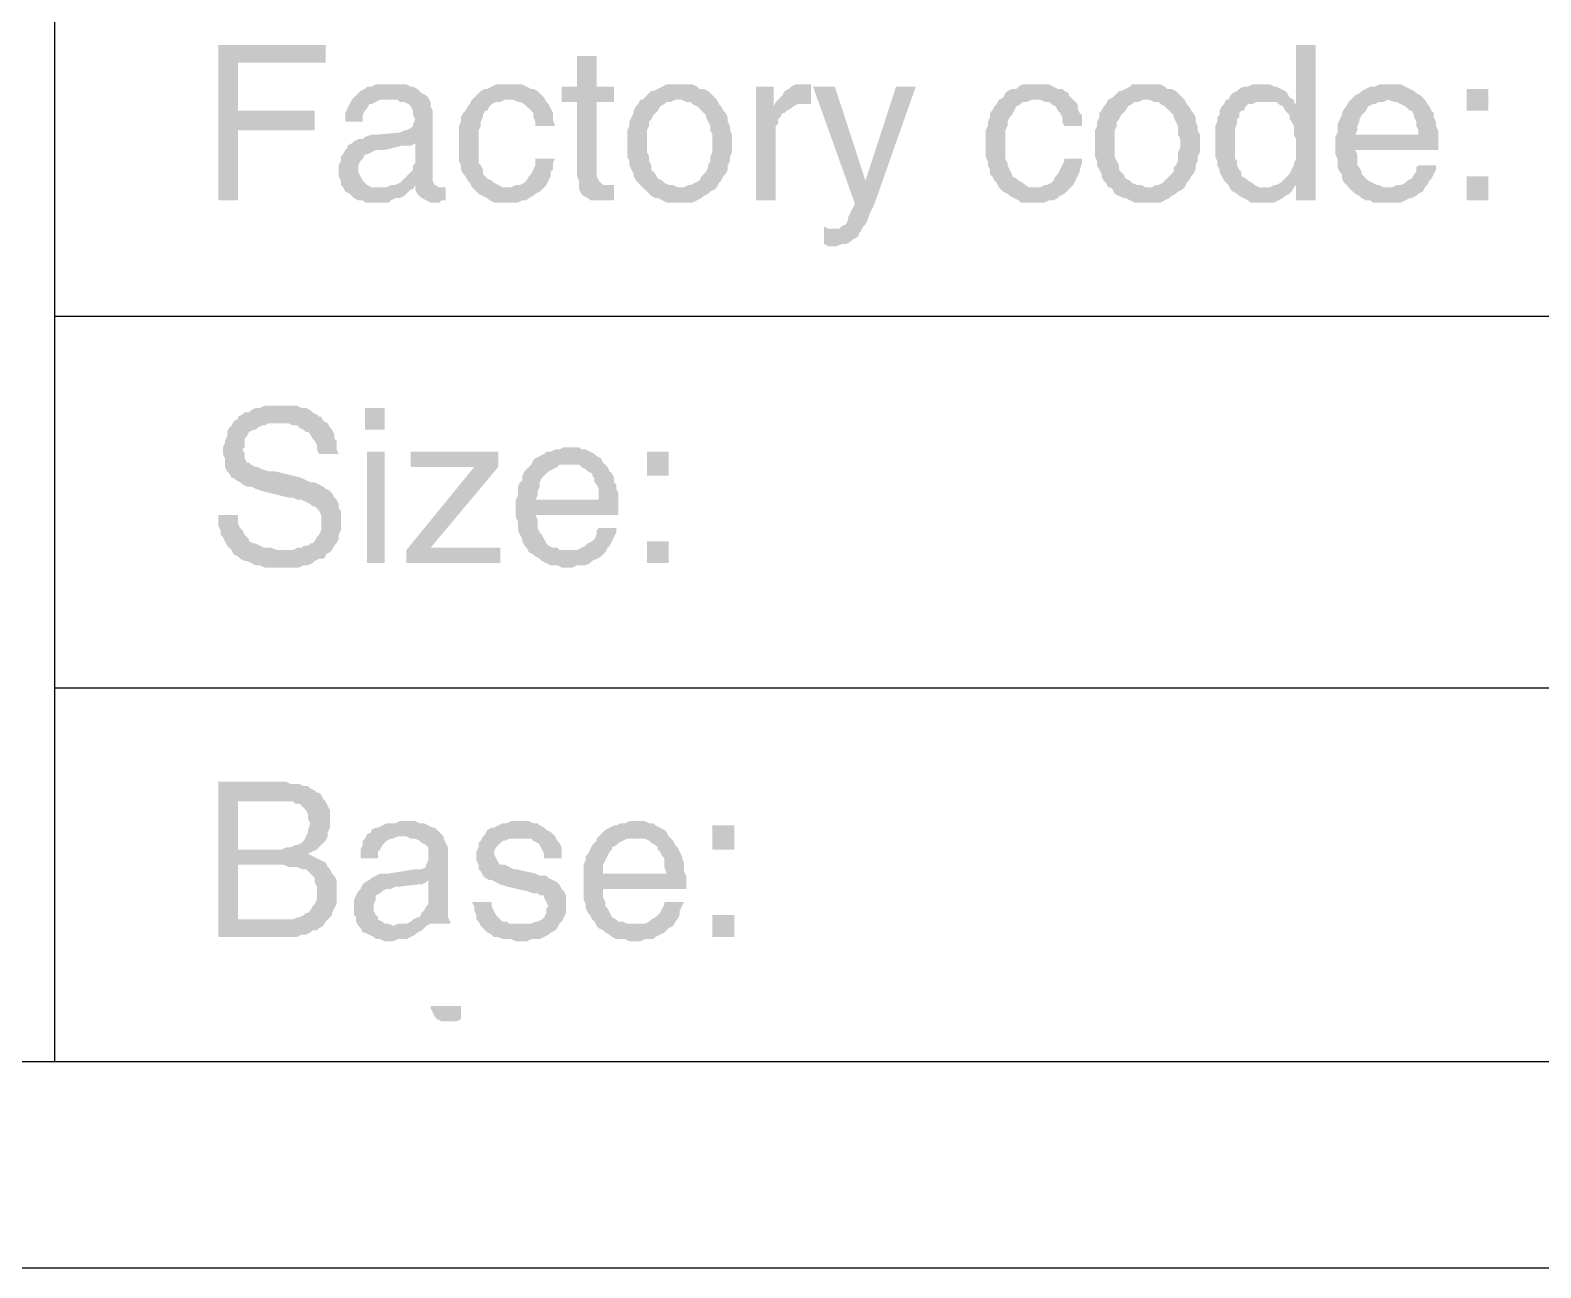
# Model space of a CAD drawing. Header units: inches. Extents: x 3613 to 8393, y -2205 to -794.
# Drawn here: x 7992.31 to 8023.5, y -1185.65 to -1160.09 of the extents above; entities that cross this region are included whole.
import ezdxf

# ---------------------------------------------------------------- set-up
doc = ezdxf.new("R2010")
doc.units = ezdxf.units.IN
doc.header["$MEASUREMENT"] = 0

msp = doc.modelspace()

# ---------------------------------------------------------------- hatches: boundary and pattern name
at = {"transparency": 33554559}
for points in [[(7998.406, -1160.4), (7996.195, -1160.4), (7996.195, -1163.604), (7996.601, -1163.604), (7996.601, -1162.16), (7998.181, -1162.16), (7998.181, -1161.754), (7996.601, -1161.754), (7996.601, -1160.761), (7998.406, -1160.761), (7998.406, -1160.581)], [(8018.851, -1160.4), (8018.445, -1160.4), (8018.445, -1161.619), (8018.084, -1161.619), (8018.174, -1161.664), (8018.219, -1161.754), (8018.264, -1161.799), (8018.31, -1161.844), (8018.31, -1161.935), (8018.355, -1161.98), (8018.4, -1162.07), (8018.4, -1162.25), (8018.445, -1162.341), (8018.445, -1162.747), (8018.4, -1162.837), (8018.4, -1162.882), (8018.355, -1162.973), (8018.31, -1163.063), (8018.264, -1163.108), (8018.264, -1163.108), (8018.174, -1163.198), (8018.129, -1163.243), (8018.039, -1163.288), (8018.445, -1163.288), (8018.445, -1163.604), (8018.851, -1163.604)], [(8004.003, -1160.626), (8003.596, -1160.626), (8003.596, -1161.258), (8003.281, -1161.258), (8003.281, -1161.573), (8003.596, -1161.573), (8003.596, -1163.108), (8003.642, -1163.198), (8003.642, -1163.379), (8003.687, -1163.469), (8003.732, -1163.514), (8003.732, -1163.514), (8003.822, -1163.559), (8003.867, -1163.604), (8004.364, -1163.604), (8004.364, -1163.288), (8004.138, -1163.288), (8004.093, -1163.243), (8004.048, -1163.198), (8004.003, -1163.108), (8004.003, -1161.573), (8004.364, -1161.573), (8004.364, -1161.258), (8004.003, -1161.258)], [(8000.527, -1161.483), (7999.715, -1161.528), (7999.896, -1161.528), (7999.941, -1161.573), (8000.031, -1161.573), (8000.121, -1161.619), (8000.166, -1161.664), (8000.212, -1161.754), (8000.212, -1161.844), (8000.257, -1161.935), (8000.257, -1161.935), (8000.212, -1162.025), (8000.212, -1162.07), (8000.166, -1162.115), (8000.076, -1162.16), (8000.031, -1162.16), (7999.941, -1162.205), (7999.444, -1162.25), (7999.354, -1162.25), (7999.219, -1162.296), (7999.174, -1162.341), (7999.083, -1162.341), (7998.993, -1162.386), (8000.257, -1162.431), (8000.257, -1162.837), (8000.257, -1162.837), (8000.212, -1162.882), (8000.212, -1162.973), (8000.166, -1163.018), (8000.076, -1163.108), (8000.031, -1163.153), (7999.986, -1163.198), (7999.941, -1163.243), (7999.85, -1163.288), (7999.76, -1163.288), (7999.67, -1163.334), (7998.767, -1163.334), (7998.812, -1163.424), (7998.903, -1163.469), (7998.948, -1163.514), (7998.993, -1163.559), (7999.083, -1163.604), (7999.174, -1163.604), (7999.219, -1163.65), (7999.715, -1163.65), (7999.76, -1163.604), (7999.85, -1163.559), (7999.941, -1163.559), (8000.031, -1163.514), (8000.076, -1163.469), (8000.166, -1163.379), (8000.212, -1163.379), (8000.257, -1163.288), (8000.663, -1163.288), (8000.618, -1163.198), (8000.618, -1161.754), (8000.573, -1161.664), (8000.573, -1161.573)], [(7999.76, -1161.212), (7999.444, -1161.212), (7999.354, -1161.258), (7999.264, -1161.258), (7999.219, -1161.303), (7999.128, -1161.348), (7999.083, -1161.393), (7999.038, -1161.438), (7998.993, -1161.483), (7998.948, -1161.528), (7998.903, -1161.619), (7998.858, -1161.709), (7998.812, -1161.799), (7998.812, -1161.98), (7999.174, -1161.98), (7999.174, -1161.844), (7999.219, -1161.754), (7999.264, -1161.709), (7999.309, -1161.619), (7999.354, -1161.619), (7999.444, -1161.573), (7999.535, -1161.528), (7999.715, -1161.528), (8000.527, -1161.483), (8000.482, -1161.438), (8000.392, -1161.393), (8000.347, -1161.348), (8000.302, -1161.303), (8000.212, -1161.258), (8000.166, -1161.258), (8000.076, -1161.212), (7999.85, -1161.212)], [(8002.197, -1161.212), (8001.927, -1161.212), (8001.836, -1161.258), (8001.746, -1161.303), (8001.701, -1161.303), (8001.611, -1161.348), (8001.566, -1161.393), (8001.475, -1161.483), (8001.43, -1161.528), (8002.288, -1161.528), (8002.378, -1161.573), (8002.423, -1161.573), (8002.513, -1161.619), (8002.558, -1161.664), (8002.649, -1161.754), (8002.694, -1161.799), (8002.694, -1161.889), (8002.739, -1161.98), (8002.739, -1162.07), (8003.145, -1162.07), (8003.1, -1161.935), (8003.1, -1161.799), (8003.055, -1161.709), (8003.01, -1161.619), (8002.965, -1161.573), (8002.919, -1161.483), (8002.874, -1161.438), (8002.829, -1161.393), (8002.784, -1161.348), (8002.694, -1161.303), (8002.649, -1161.303), (8002.558, -1161.258), (8002.468, -1161.212), (8002.288, -1161.212)], [(8005.718, -1161.212), (8005.447, -1161.212), (8005.357, -1161.258), (8005.266, -1161.303), (8005.176, -1161.348), (8005.131, -1161.348), (8005.041, -1161.438), (8004.996, -1161.483), (8004.95, -1161.528), (8004.905, -1161.528), (8004.86, -1161.619), (8004.815, -1161.664), (8004.77, -1161.754), (8004.77, -1161.799), (8004.725, -1161.889), (8004.68, -1161.98), (8004.68, -1162.07), (8004.634, -1162.16), (8004.634, -1162.431), (8004.634, -1162.702), (8004.68, -1162.792), (8004.68, -1162.882), (8004.725, -1162.973), (8004.77, -1163.063), (8004.77, -1163.108), (8004.815, -1163.198), (8004.86, -1163.243), (8004.95, -1163.334), (8005.718, -1163.334), (8005.673, -1163.334), (8005.582, -1163.288), (8005.492, -1163.288), (8005.402, -1163.243), (8005.357, -1163.198), (8005.266, -1163.153), (8005.221, -1163.063), (8005.176, -1163.018), (8005.131, -1162.973), (8005.131, -1162.882), (8005.086, -1162.792), (8005.086, -1162.702), (8005.041, -1162.611), (8005.041, -1162.16), (8005.086, -1162.07), (8005.086, -1161.98), (8005.131, -1161.935), (8005.176, -1161.844), (8005.221, -1161.799), (8005.266, -1161.754), (8005.311, -1161.664), (8005.402, -1161.619), (8005.447, -1161.573), (8005.537, -1161.573), (8005.627, -1161.528), (8006.485, -1161.528), (8006.44, -1161.483), (8006.35, -1161.393), (8006.304, -1161.348), (8006.214, -1161.303), (8006.124, -1161.303), (8006.079, -1161.258), (8005.988, -1161.212), (8005.808, -1161.212)], [(8007.658, -1161.258), (8007.297, -1161.258), (8007.297, -1163.604), (8007.703, -1163.604), (8007.703, -1162.07), (8007.749, -1162.025), (8007.749, -1161.935), (8007.794, -1161.889), (8007.839, -1161.799), (8007.884, -1161.799), (8007.929, -1161.754), (8008.019, -1161.709), (8007.658, -1161.664)], [(8008.335, -1161.212), (8008.11, -1161.212), (8008.019, -1161.258), (8007.974, -1161.303), (8007.884, -1161.348), (8007.839, -1161.438), (8007.794, -1161.483), (8007.749, -1161.528), (8007.703, -1161.573), (8008.335, -1161.619), (8008.426, -1161.619), (8008.426, -1161.212), (8008.426, -1161.212)], [(8008.922, -1161.258), (8008.471, -1161.258), (8009.328, -1163.65), (8009.554, -1163.198)], [(8010.592, -1161.258), (8010.186, -1161.258), (8009.554, -1163.198), (8009.328, -1163.65), (8009.328, -1163.695), (8009.328, -1163.695), (8009.283, -1163.785), (8009.238, -1163.875), (8009.193, -1163.965), (8009.193, -1164.011), (8009.148, -1164.101), (8009.057, -1164.146), (8009.012, -1164.191), (8008.922, -1164.191), (8009.464, -1164.236), (8009.509, -1164.146), (8009.554, -1164.101), (8009.599, -1164.011), (8009.644, -1163.875), (8009.689, -1163.785), (8009.734, -1163.695)], [(8013.074, -1161.212), (8012.803, -1161.212), (8012.713, -1161.258), (8012.668, -1161.303), (8012.578, -1161.303), (8012.487, -1161.348), (8012.442, -1161.393), (8012.397, -1161.483), (8012.307, -1161.528), (8013.164, -1161.528), (8013.255, -1161.573), (8013.345, -1161.573), (8013.39, -1161.619), (8013.48, -1161.664), (8013.526, -1161.754), (8013.571, -1161.799), (8013.616, -1161.889), (8013.616, -1161.98), (8013.661, -1162.07), (8014.022, -1162.07), (8014.022, -1161.844), (8013.977, -1161.799), (8013.932, -1161.709), (8013.932, -1161.619), (8013.887, -1161.573), (8013.796, -1161.483), (8013.751, -1161.438), (8013.751, -1161.393), (8013.661, -1161.348), (8013.616, -1161.303), (8013.526, -1161.303), (8013.435, -1161.258), (8013.345, -1161.212), (8013.164, -1161.212)], [(8015.376, -1161.212), (8015.06, -1161.212), (8015.015, -1161.258), (8014.925, -1161.303), (8014.834, -1161.348), (8014.789, -1161.348), (8014.699, -1161.438), (8014.654, -1161.483), (8014.564, -1161.528), (8014.564, -1161.528), (8014.518, -1161.619), (8014.473, -1161.664), (8014.428, -1161.754), (8014.383, -1161.799), (8014.383, -1161.889), (8014.338, -1161.98), (8014.338, -1162.07), (8014.293, -1162.16), (8014.293, -1162.431), (8014.293, -1162.702), (8014.338, -1162.792), (8014.338, -1162.882), (8014.383, -1162.973), (8014.428, -1163.063), (8014.428, -1163.108), (8014.473, -1163.198), (8014.518, -1163.243), (8014.564, -1163.334), (8015.376, -1163.334), (8015.331, -1163.334), (8015.241, -1163.288), (8015.15, -1163.288), (8015.06, -1163.243), (8015.015, -1163.198), (8014.925, -1163.153), (8014.88, -1163.063), (8014.834, -1163.018), (8014.789, -1162.973), (8014.789, -1162.882), (8014.744, -1162.792), (8014.699, -1162.702), (8014.699, -1162.16), (8014.744, -1162.07), (8014.744, -1161.98), (8014.789, -1161.935), (8014.834, -1161.844), (8014.88, -1161.799), (8014.925, -1161.754), (8014.97, -1161.664), (8015.06, -1161.619), (8015.105, -1161.573), (8015.195, -1161.573), (8015.286, -1161.528), (8016.143, -1161.528), (8016.098, -1161.483), (8016.008, -1161.393), (8015.963, -1161.348), (8015.872, -1161.303), (8015.782, -1161.303), (8015.737, -1161.258), (8015.647, -1161.212), (8015.466, -1161.212)], [(8017.723, -1161.212), (8017.542, -1161.212), (8017.452, -1161.258), (8017.362, -1161.258), (8017.272, -1161.303), (8017.226, -1161.348), (8017.136, -1161.393), (8017.091, -1161.438), (8017.046, -1161.528), (8017.001, -1161.528), (8017.813, -1161.573), (8018.039, -1161.573), (8018.084, -1161.619), (8018.445, -1161.619), (8018.4, -1161.573), (8018.4, -1161.528), (8018.31, -1161.483), (8018.264, -1161.393), (8018.219, -1161.348), (8018.129, -1161.303), (8018.039, -1161.258), (8017.994, -1161.258), (8017.903, -1161.212), (8017.813, -1161.212)], [(8020.386, -1161.212), (8020.16, -1161.212), (8020.07, -1161.258), (8019.979, -1161.258), (8019.889, -1161.303), (8019.799, -1161.348), (8019.754, -1161.393), (8019.664, -1161.438), (8019.618, -1161.483), (8019.573, -1161.528), (8020.34, -1161.528), (8020.476, -1161.573), (8020.521, -1161.573), (8020.611, -1161.619), (8020.702, -1161.664), (8020.747, -1161.709), (8020.792, -1161.754), (8020.837, -1161.754), (8020.882, -1161.844), (8020.882, -1161.889), (8020.927, -1161.98), (8020.927, -1162.07), (8020.972, -1162.16), (8020.972, -1162.25), (8019.664, -1162.25), (8019.257, -1162.296), (8019.257, -1162.657), (8019.302, -1162.747), (8019.302, -1162.927), (8019.348, -1163.018), (8019.393, -1163.063), (8019.393, -1163.153), (8019.438, -1163.243), (8019.483, -1163.288), (8019.528, -1163.334), (8020.34, -1163.334), (8020.25, -1163.334), (8020.16, -1163.288), (8020.115, -1163.288), (8020.025, -1163.243), (8019.934, -1163.198), (8019.889, -1163.153), (8019.844, -1163.108), (8019.799, -1163.063), (8019.799, -1163.018), (8019.754, -1162.927), (8019.709, -1162.882), (8019.709, -1162.657), (8019.664, -1162.566), (8021.379, -1162.566), (8021.379, -1162.16), (8021.333, -1162.07), (8021.333, -1161.98), (8021.288, -1161.889), (8021.288, -1161.799), (8021.243, -1161.754), (8021.198, -1161.664), (8021.153, -1161.619), (8021.108, -1161.528), (8021.063, -1161.483), (8021.017, -1161.438), (8020.927, -1161.393), (8020.882, -1161.348), (8020.792, -1161.303), (8020.702, -1161.258), (8020.611, -1161.212), (8020.476, -1161.212)], [(8022.417, -1161.754), (8022.417, -1161.303), (8021.965, -1161.303), (8021.965, -1161.754)], [(8001.43, -1161.528), (8001.385, -1161.619), (8001.34, -1161.664), (8001.295, -1161.754), (8001.25, -1161.799), (8001.204, -1161.889), (8001.204, -1161.98), (8001.159, -1162.07), (8001.159, -1162.792), (8001.204, -1162.882), (8001.204, -1162.973), (8001.25, -1163.063), (8001.295, -1163.108), (8001.34, -1163.198), (8001.385, -1163.243), (8001.43, -1163.334), (8002.152, -1163.334), (8002.062, -1163.334), (8001.972, -1163.288), (8001.881, -1163.243), (8001.836, -1163.198), (8001.746, -1163.153), (8001.701, -1163.108), (8001.656, -1163.063), (8001.656, -1162.973), (8001.611, -1162.882), (8001.566, -1162.837), (8001.566, -1162.16), (8001.611, -1162.07), (8001.611, -1161.98), (8001.656, -1161.889), (8001.656, -1161.844), (8001.701, -1161.754), (8001.746, -1161.754), (8001.791, -1161.664), (8001.836, -1161.619), (8001.927, -1161.573), (8002.017, -1161.573), (8002.107, -1161.528), (8002.197, -1161.528)], [(8006.485, -1161.528), (8005.718, -1161.528), (8005.763, -1161.528), (8005.853, -1161.573), (8005.943, -1161.573), (8005.988, -1161.619), (8006.079, -1161.664), (8006.124, -1161.709), (8006.214, -1161.799), (8006.259, -1161.844), (8006.259, -1161.889), (8006.304, -1161.98), (8006.35, -1162.07), (8006.35, -1162.16), (8006.395, -1162.25), (8006.395, -1162.611), (8006.35, -1162.702), (8006.35, -1162.792), (8006.304, -1162.882), (8006.304, -1162.927), (8006.259, -1163.018), (8006.214, -1163.063), (8006.169, -1163.108), (8006.124, -1163.198), (8006.034, -1163.243), (8005.943, -1163.288), (8005.898, -1163.288), (8005.808, -1163.334), (8004.95, -1163.334), (8004.996, -1163.379), (8005.086, -1163.469), (8005.131, -1163.514), (8005.221, -1163.559), (8005.266, -1163.559), (8005.357, -1163.604), (8005.447, -1163.65), (8005.988, -1163.65), (8006.079, -1163.604), (8006.169, -1163.559), (8006.214, -1163.514), (8006.304, -1163.469), (8006.35, -1163.424), (8006.44, -1163.379), (8006.485, -1163.334), (8006.485, -1163.334), (8006.53, -1163.243), (8006.575, -1163.198), (8006.62, -1163.108), (8006.665, -1163.063), (8006.711, -1162.973), (8006.711, -1162.882), (8006.756, -1162.792), (8006.756, -1162.702), (8006.801, -1162.611), (8006.801, -1162.431), (8006.801, -1162.25), (8006.756, -1162.16), (8006.756, -1162.07), (8006.711, -1161.98), (8006.711, -1161.889), (8006.665, -1161.799), (8006.62, -1161.754), (8006.575, -1161.664), (8006.53, -1161.619)], [(8007.703, -1161.573), (8007.658, -1161.664), (8008.019, -1161.709), (8008.065, -1161.664), (8008.155, -1161.619), (8008.335, -1161.619)], [(8012.307, -1161.528), (8012.262, -1161.619), (8012.217, -1161.664), (8012.172, -1161.754), (8012.126, -1161.799), (8012.126, -1161.889), (8012.081, -1161.98), (8012.081, -1162.07), (8012.036, -1162.16), (8012.036, -1162.702), (8012.081, -1162.792), (8012.081, -1162.882), (8012.126, -1162.973), (8012.126, -1163.063), (8012.172, -1163.108), (8012.217, -1163.198), (8012.262, -1163.243), (8012.307, -1163.334), (8013.074, -1163.334), (8012.939, -1163.334), (8012.849, -1163.288), (8012.803, -1163.243), (8012.713, -1163.198), (8012.668, -1163.153), (8012.578, -1163.108), (8012.578, -1163.063), (8012.533, -1162.973), (8012.487, -1162.882), (8012.487, -1162.837), (8012.442, -1162.747), (8012.442, -1162.16), (8012.487, -1162.07), (8012.487, -1161.98), (8012.533, -1161.889), (8012.578, -1161.844), (8012.623, -1161.754), (8012.623, -1161.754), (8012.668, -1161.664), (8012.758, -1161.619), (8012.803, -1161.573), (8012.894, -1161.573), (8012.984, -1161.528), (8013.074, -1161.528)], [(8016.143, -1161.528), (8015.376, -1161.528), (8015.421, -1161.528), (8015.511, -1161.573), (8015.602, -1161.573), (8015.647, -1161.619), (8015.737, -1161.664), (8015.782, -1161.709), (8015.872, -1161.799), (8015.918, -1161.844), (8015.918, -1161.889), (8015.963, -1161.98), (8016.008, -1162.07), (8016.008, -1162.25), (8016.053, -1162.341), (8016.053, -1162.521), (8016.008, -1162.611), (8016.008, -1162.792), (8015.963, -1162.882), (8015.918, -1162.927), (8015.918, -1163.018), (8015.872, -1163.063), (8015.827, -1163.108), (8015.737, -1163.198), (8015.692, -1163.243), (8015.602, -1163.288), (8015.556, -1163.288), (8015.466, -1163.334), (8014.609, -1163.334), (8014.654, -1163.379), (8014.699, -1163.469), (8014.789, -1163.514), (8014.88, -1163.559), (8014.925, -1163.559), (8015.015, -1163.604), (8015.105, -1163.65), (8015.647, -1163.65), (8015.737, -1163.604), (8015.827, -1163.559), (8015.872, -1163.514), (8015.963, -1163.469), (8016.008, -1163.424), (8016.098, -1163.379), (8016.143, -1163.334), (8016.143, -1163.334), (8016.188, -1163.243), (8016.233, -1163.198), (8016.279, -1163.108), (8016.324, -1163.063), (8016.369, -1162.973), (8016.369, -1162.882), (8016.414, -1162.792), (8016.414, -1162.702), (8016.459, -1162.611), (8016.459, -1162.431), (8016.459, -1162.25), (8016.414, -1162.16), (8016.414, -1162.07), (8016.369, -1161.98), (8016.369, -1161.889), (8016.324, -1161.799), (8016.279, -1161.754), (8016.233, -1161.664), (8016.188, -1161.619)], [(8017.001, -1161.528), (8016.956, -1161.619), (8016.91, -1161.664), (8016.865, -1161.754), (8016.865, -1161.844), (8016.82, -1161.889), (8016.82, -1161.98), (8016.775, -1162.07), (8016.775, -1162.702), (8016.82, -1162.792), (8016.82, -1162.882), (8016.865, -1162.973), (8016.865, -1163.018), (8016.91, -1163.108), (8016.956, -1163.198), (8017.001, -1163.243), (8017.046, -1163.288), (8017.091, -1163.379), (8017.136, -1163.424), (8017.226, -1163.469), (8017.272, -1163.514), (8017.362, -1163.559), (8017.452, -1163.604), (8017.497, -1163.65), (8017.994, -1163.65), (8018.084, -1163.604), (8018.174, -1163.559), (8018.219, -1163.514), (8018.31, -1163.469), (8018.355, -1163.424), (8018.4, -1163.334), (8017.678, -1163.334), (8017.587, -1163.288), (8017.542, -1163.243), (8017.452, -1163.198), (8017.407, -1163.153), (8017.317, -1163.108), (8017.317, -1163.018), (8017.272, -1162.973), (8017.226, -1162.882), (8017.226, -1162.792), (8017.181, -1162.747), (8017.181, -1162.115), (8017.226, -1162.025), (8017.226, -1161.935), (8017.272, -1161.889), (8017.272, -1161.799), (8017.317, -1161.754), (8017.362, -1161.754), (8017.407, -1161.664), (8017.452, -1161.619), (8017.542, -1161.619), (8017.633, -1161.573), (8017.813, -1161.573)], [(8019.573, -1161.528), (8019.528, -1161.573), (8019.483, -1161.664), (8019.438, -1161.709), (8019.393, -1161.799), (8019.393, -1161.844), (8019.348, -1161.935), (8019.302, -1162.025), (8019.302, -1162.205), (8019.257, -1162.296), (8019.664, -1162.25), (8019.709, -1162.16), (8019.709, -1162.07), (8019.754, -1161.98), (8019.754, -1161.935), (8019.799, -1161.844), (8019.844, -1161.799), (8019.889, -1161.754), (8019.934, -1161.664), (8020.025, -1161.619), (8020.07, -1161.619), (8020.16, -1161.573), (8020.25, -1161.573), (8020.34, -1161.528)], [(7998.993, -1162.386), (7998.948, -1162.431), (7998.858, -1162.476), (7998.858, -1162.521), (7998.812, -1162.566), (7998.767, -1162.657), (7998.722, -1162.702), (7998.722, -1162.792), (7998.677, -1162.882), (7998.677, -1163.108), (7998.722, -1163.198), (7998.722, -1163.288), (7998.767, -1163.334), (7999.489, -1163.334), (7999.354, -1163.334), (7999.264, -1163.288), (7999.219, -1163.243), (7999.174, -1163.198), (7999.128, -1163.108), (7999.083, -1163.018), (7999.083, -1162.882), (7999.128, -1162.792), (7999.174, -1162.747), (7999.219, -1162.657), (7999.264, -1162.657), (7999.354, -1162.611), (7999.444, -1162.566), (7999.625, -1162.566), (7999.986, -1162.476), (8000.166, -1162.476), (8000.257, -1162.431)], [(8003.145, -1162.747), (8002.739, -1162.747), (8002.739, -1162.882), (8002.694, -1162.973), (8002.649, -1163.063), (8002.604, -1163.108), (8002.558, -1163.198), (8002.513, -1163.243), (8002.423, -1163.288), (8002.333, -1163.288), (8002.242, -1163.334), (8001.43, -1163.334), (8001.475, -1163.379), (8001.52, -1163.424), (8001.566, -1163.469), (8001.656, -1163.514), (8001.746, -1163.559), (8001.791, -1163.604), (8001.881, -1163.65), (8002.378, -1163.65), (8002.468, -1163.604), (8002.558, -1163.604), (8002.604, -1163.559), (8002.694, -1163.514), (8002.739, -1163.469), (8002.829, -1163.424), (8002.874, -1163.379), (8002.919, -1163.334), (8002.965, -1163.288), (8003.01, -1163.198), (8003.055, -1163.108), (8003.055, -1163.018), (8003.1, -1162.973), (8003.1, -1162.837)], [(8014.022, -1162.747), (8013.661, -1162.747), (8013.661, -1162.792), (8013.616, -1162.882), (8013.571, -1162.973), (8013.526, -1163.063), (8013.48, -1163.108), (8013.435, -1163.198), (8013.39, -1163.243), (8013.3, -1163.288), (8013.255, -1163.288), (8013.164, -1163.334), (8012.307, -1163.334), (8012.352, -1163.379), (8012.397, -1163.424), (8012.487, -1163.469), (8012.533, -1163.514), (8012.623, -1163.559), (8012.713, -1163.604), (8012.758, -1163.65), (8013.255, -1163.65), (8013.345, -1163.604), (8013.435, -1163.604), (8013.526, -1163.559), (8013.571, -1163.514), (8013.661, -1163.469), (8013.706, -1163.424), (8013.751, -1163.379), (8013.796, -1163.334), (8013.841, -1163.288), (8013.887, -1163.198), (8013.932, -1163.108), (8013.977, -1163.018), (8013.977, -1162.973), (8014.022, -1162.837)], [(8021.333, -1162.882), (8020.972, -1162.882), (8020.927, -1162.927), (8020.927, -1163.018), (8020.882, -1163.063), (8020.837, -1163.153), (8020.747, -1163.198), (8020.702, -1163.243), (8020.611, -1163.288), (8020.521, -1163.288), (8020.431, -1163.334), (8019.528, -1163.334), (8019.618, -1163.424), (8019.664, -1163.469), (8019.754, -1163.514), (8019.799, -1163.559), (8019.889, -1163.604), (8019.979, -1163.604), (8020.025, -1163.65), (8020.611, -1163.65), (8020.702, -1163.604), (8020.792, -1163.559), (8020.837, -1163.559), (8020.927, -1163.514), (8020.972, -1163.469), (8021.063, -1163.424), (8021.108, -1163.334), (8021.153, -1163.288), (8021.198, -1163.198), (8021.243, -1163.153), (8021.288, -1163.063), (8021.333, -1162.973)], [(8000.663, -1163.288), (8000.257, -1163.288), (8000.257, -1163.379), (8000.753, -1163.334), (8000.753, -1163.334)], [(8000.889, -1163.334), (8000.753, -1163.334), (8000.257, -1163.379), (8000.302, -1163.469), (8000.347, -1163.514), (8000.347, -1163.514), (8000.392, -1163.559), (8000.482, -1163.604), (8000.573, -1163.65), (8000.753, -1163.65), (8000.798, -1163.604), (8000.889, -1163.604)], [(8018.039, -1163.288), (8017.994, -1163.288), (8017.903, -1163.334), (8017.813, -1163.334), (8018.4, -1163.334), (8018.445, -1163.288)], [(8022.417, -1163.604), (8022.417, -1163.108), (8021.965, -1163.108), (8021.965, -1163.604)], [(8008.696, -1164.146), (8008.696, -1164.507), (8008.696, -1164.507), (8008.787, -1164.552), (8008.967, -1164.552), (8009.057, -1164.507), (8009.148, -1164.507), (8009.238, -1164.462), (8009.283, -1164.417), (8009.373, -1164.372), (8009.419, -1164.327), (8009.419, -1164.281), (8009.464, -1164.236), (8008.922, -1164.191), (8008.787, -1164.191)], [(7997.458, -1167.847), (7997.143, -1167.847), (7997.052, -1167.892), (7996.962, -1167.892), (7996.872, -1167.937), (7996.827, -1167.982), (7996.736, -1167.982), (7996.691, -1168.027), (7996.601, -1168.072), (7996.601, -1168.118), (7996.511, -1168.163), (7997.458, -1168.208), (7997.639, -1168.208), (7997.729, -1168.253), (7997.82, -1168.253), (7997.865, -1168.298), (7997.955, -1168.343), (7998, -1168.388), (7998.045, -1168.388), (7998.09, -1168.434), (7998.135, -1168.524), (7998.181, -1168.569), (7998.226, -1168.659), (7998.226, -1168.749), (7998.271, -1168.84), (7998.677, -1168.84), (7998.632, -1168.749), (7998.632, -1168.569), (7998.587, -1168.524), (7998.587, -1168.434), (7998.542, -1168.343), (7998.497, -1168.298), (7998.451, -1168.208), (7998.361, -1168.163), (7998.316, -1168.072), (7998.271, -1168.072), (7998.226, -1168.027), (7998.135, -1167.982), (7998.09, -1167.937), (7998, -1167.892), (7997.91, -1167.892), (7997.82, -1167.847), (7997.549, -1167.847)], [(7999.625, -1168.343), (7999.625, -1167.892), (7999.219, -1167.892), (7999.219, -1168.343)], [(7996.511, -1168.163), (7996.466, -1168.253), (7996.42, -1168.298), (7996.375, -1168.388), (7996.375, -1168.479), (7996.33, -1168.569), (7996.33, -1168.614), (7996.285, -1168.704), (7996.285, -1168.84), (7996.285, -1168.84), (7996.33, -1168.93), (7996.33, -1169.111), (7996.375, -1169.201), (7996.42, -1169.246), (7996.466, -1169.336), (7996.511, -1169.336), (7996.556, -1169.381), (7996.646, -1169.426), (7996.691, -1169.472), (7996.781, -1169.517), (7996.872, -1169.517), (7996.962, -1169.562), (7997.097, -1169.607), (7997.639, -1169.742), (7997.729, -1169.742), (7997.82, -1169.787), (7997.91, -1169.787), (7998, -1169.833), (7998.09, -1169.878), (7998.135, -1169.923), (7998.181, -1169.923), (7998.226, -1169.968), (7998.271, -1170.013), (7998.316, -1170.103), (7998.316, -1170.419), (7998.271, -1170.51), (7998.226, -1170.555), (7998.181, -1170.645), (7998.135, -1170.69), (7998.09, -1170.69), (7998.045, -1170.735), (7997.955, -1170.735), (7997.91, -1170.78), (7997.82, -1170.78), (7997.729, -1170.826), (7996.466, -1170.826), (7996.511, -1170.916), (7996.601, -1170.961), (7996.646, -1171.006), (7996.736, -1171.051), (7996.781, -1171.051), (7996.872, -1171.096), (7996.962, -1171.141), (7997.052, -1171.141), (7997.143, -1171.187), (7997.865, -1171.187), (7997.955, -1171.141), (7998.045, -1171.141), (7998.135, -1171.096), (7998.181, -1171.051), (7998.271, -1171.006), (7998.361, -1171.006), (7998.406, -1170.961), (7998.406, -1170.916), (7998.497, -1170.871), (7998.542, -1170.826), (7998.587, -1170.735), (7998.632, -1170.69), (7998.677, -1170.6), (7998.677, -1170.51), (7998.722, -1170.419), (7998.722, -1170.239), (7998.722, -1170.013), (7998.677, -1169.968), (7998.677, -1169.878), (7998.632, -1169.787), (7998.587, -1169.742), (7998.542, -1169.652), (7998.542, -1169.652), (7998.497, -1169.607), (7998.406, -1169.562), (7998.361, -1169.517), (7998.271, -1169.472), (7998.181, -1169.426), (7998.09, -1169.426), (7998, -1169.381), (7997.91, -1169.336), (7997.368, -1169.201), (7997.233, -1169.201), (7997.097, -1169.156), (7997.007, -1169.111), (7996.962, -1169.111), (7996.872, -1169.065), (7996.827, -1169.02), (7996.781, -1169.02), (7996.736, -1168.93), (7996.736, -1168.84), (7996.691, -1168.749), (7996.736, -1168.704), (7996.736, -1168.524), (7996.781, -1168.479), (7996.827, -1168.388), (7996.917, -1168.343), (7996.962, -1168.343), (7997.007, -1168.298), (7997.097, -1168.253), (7997.143, -1168.253), (7997.233, -1168.208), (7997.458, -1168.208)], [(7999.625, -1171.096), (7999.625, -1168.795), (7999.264, -1168.795), (7999.264, -1171.096)], [(8001.972, -1168.795), (8000.166, -1168.795), (8000.166, -1169.111), (8001.475, -1169.111), (8000.076, -1170.826), (8000.076, -1171.096), (8002.017, -1171.096), (8002.017, -1170.78), (8000.573, -1170.78), (8001.972, -1169.111), (8001.972, -1168.93)], [(8003.461, -1168.704), (8003.326, -1168.704), (8003.235, -1168.749), (8003.145, -1168.749), (8003.055, -1168.795), (8002.965, -1168.795), (8002.919, -1168.84), (8002.829, -1168.885), (8002.739, -1168.93), (8002.694, -1168.975), (8002.649, -1169.065), (8003.642, -1169.065), (8003.687, -1169.111), (8003.777, -1169.156), (8003.822, -1169.201), (8003.912, -1169.246), (8003.912, -1169.291), (8003.958, -1169.336), (8003.958, -1169.426), (8004.003, -1169.472), (8004.048, -1169.562), (8004.048, -1169.787), (8002.333, -1169.787), (8002.333, -1170.149), (8002.378, -1170.239), (8002.378, -1170.419), (8002.423, -1170.51), (8002.468, -1170.6), (8002.468, -1170.645), (8002.513, -1170.735), (8002.558, -1170.78), (8002.604, -1170.871), (8003.416, -1170.826), (8003.235, -1170.826), (8003.19, -1170.78), (8003.1, -1170.78), (8003.01, -1170.735), (8002.965, -1170.69), (8002.919, -1170.6), (8002.919, -1170.6), (8002.874, -1170.51), (8002.829, -1170.464), (8002.784, -1170.374), (8002.784, -1170.194), (8002.739, -1170.103), (8004.454, -1170.103), (8004.454, -1169.652), (8004.409, -1169.562), (8004.409, -1169.472), (8004.364, -1169.426), (8004.364, -1169.336), (8004.319, -1169.246), (8004.273, -1169.201), (8004.228, -1169.111), (8004.183, -1169.065), (8004.138, -1169.02), (8004.093, -1168.93), (8004.003, -1168.885), (8003.958, -1168.84), (8003.867, -1168.795), (8003.777, -1168.749), (8003.687, -1168.749), (8003.642, -1168.704), (8003.551, -1168.704)], [(8005.492, -1169.291), (8005.492, -1168.795), (8005.041, -1168.795), (8005.041, -1169.291)], [(8002.649, -1169.065), (8002.604, -1169.111), (8002.558, -1169.156), (8002.513, -1169.201), (8002.468, -1169.291), (8002.468, -1169.381), (8002.423, -1169.426), (8002.378, -1169.517), (8002.378, -1169.697), (8002.333, -1169.787), (8002.739, -1169.787), (8002.784, -1169.697), (8002.784, -1169.607), (8002.829, -1169.517), (8002.829, -1169.426), (8002.874, -1169.336), (8002.919, -1169.291), (8002.965, -1169.246), (8003.01, -1169.201), (8003.1, -1169.156), (8003.19, -1169.111), (8003.235, -1169.065), (8003.416, -1169.065)], [(7996.601, -1170.103), (7996.195, -1170.103), (7996.195, -1170.329), (7996.24, -1170.419), (7996.24, -1170.51), (7996.285, -1170.555), (7996.33, -1170.645), (7996.375, -1170.735), (7996.42, -1170.78), (7996.466, -1170.826), (7997.504, -1170.826), (7997.413, -1170.826), (7997.278, -1170.78), (7997.143, -1170.78), (7997.052, -1170.735), (7996.962, -1170.69), (7996.917, -1170.69), (7996.827, -1170.645), (7996.827, -1170.6), (7996.781, -1170.555), (7996.736, -1170.51), (7996.691, -1170.419), (7996.646, -1170.374), (7996.601, -1170.284), (7996.601, -1170.194)], [(8004.409, -1170.374), (8004.048, -1170.374), (8004.003, -1170.419), (8004.003, -1170.51), (8003.958, -1170.6), (8003.912, -1170.645), (8003.822, -1170.69), (8003.777, -1170.735), (8003.687, -1170.78), (8003.596, -1170.826), (8003.416, -1170.826), (8002.604, -1170.871), (8002.604, -1170.871), (8002.694, -1170.916), (8002.739, -1170.961), (8002.829, -1171.006), (8002.874, -1171.051), (8002.965, -1171.096), (8003.055, -1171.141), (8003.19, -1171.141), (8003.281, -1171.187), (8003.506, -1171.187), (8003.596, -1171.141), (8003.777, -1171.141), (8003.867, -1171.096), (8003.912, -1171.051), (8004.003, -1171.006), (8004.093, -1170.961), (8004.138, -1170.916), (8004.183, -1170.871), (8004.228, -1170.78), (8004.273, -1170.735), (8004.319, -1170.645), (8004.364, -1170.555), (8004.409, -1170.464)], [(8005.492, -1171.096), (8005.492, -1170.645), (8005.041, -1170.645), (8005.041, -1171.096)], [(7997.594, -1175.61), (7996.195, -1175.61), (7996.195, -1178.814), (7997.82, -1178.814), (7997.91, -1178.769), (7998, -1178.769), (7998.09, -1178.724), (7998.135, -1178.679), (7998.226, -1178.679), (7998.271, -1178.633), (7998.361, -1178.588), (7998.361, -1178.588), (7998.406, -1178.498), (7996.601, -1178.453), (7996.601, -1177.325), (7997.458, -1177.325), (7998.406, -1177.279), (7998.316, -1177.234), (7998.316, -1177.234), (7998.226, -1177.189), (7998.135, -1177.144), (7998.045, -1177.099), (7998.135, -1177.054), (7998.226, -1177.009), (7996.601, -1177.009), (7996.601, -1176.016), (7997.458, -1176.016), (7998.361, -1175.971), (7998.316, -1175.88), (7998.271, -1175.835), (7998.226, -1175.835), (7998.181, -1175.79), (7998.09, -1175.745), (7998.045, -1175.7), (7997.955, -1175.7), (7997.865, -1175.655), (7997.684, -1175.655)], [(7998.361, -1175.971), (7997.458, -1176.016), (7997.729, -1176.016), (7997.774, -1176.061), (7997.865, -1176.061), (7997.91, -1176.106), (7997.955, -1176.151), (7998, -1176.196), (7998.045, -1176.287), (7998.045, -1176.377), (7998.09, -1176.467), (7998.09, -1176.467), (7998.045, -1176.602), (7998.045, -1176.648), (7998, -1176.738), (7997.955, -1176.828), (7997.91, -1176.873), (7997.91, -1176.873), (7997.82, -1176.918), (7997.774, -1176.918), (7997.684, -1176.964), (7997.594, -1176.964), (7997.504, -1177.009), (7996.601, -1177.009), (7998.226, -1177.009), (7998.316, -1176.918), (7998.361, -1176.873), (7998.406, -1176.828), (7998.451, -1176.738), (7998.451, -1176.648), (7998.497, -1176.557), (7998.497, -1176.377), (7998.497, -1176.196), (7998.451, -1176.106), (7998.406, -1176.016)], [(8000.076, -1176.422), (7999.941, -1176.422), (7999.85, -1176.467), (7999.67, -1176.467), (7999.58, -1176.512), (7999.489, -1176.557), (7999.444, -1176.557), (7999.354, -1176.602), (7999.354, -1176.648), (7999.264, -1176.693), (7999.219, -1176.783), (7999.174, -1176.828), (7999.174, -1176.918), (7999.128, -1177.009), (7999.128, -1177.189), (7999.489, -1177.189), (7999.489, -1177.054), (7999.535, -1177.009), (7999.58, -1176.918), (7999.625, -1176.873), (7999.67, -1176.828), (7999.76, -1176.783), (7999.805, -1176.783), (7999.896, -1176.738), (8000.843, -1176.738), (8000.753, -1176.648), (8000.708, -1176.602), (8000.663, -1176.557), (8000.618, -1176.557), (8000.527, -1176.512), (8000.437, -1176.467), (8000.347, -1176.467), (8000.257, -1176.422), (8000.166, -1176.422)], [(8002.378, -1176.422), (8002.242, -1176.422), (8002.152, -1176.467), (8002.062, -1176.467), (8001.972, -1176.512), (8001.881, -1176.557), (8001.836, -1176.557), (8001.746, -1176.602), (8001.701, -1176.693), (8001.656, -1176.738), (8001.611, -1176.828), (8001.566, -1176.873), (8001.566, -1176.964), (8001.52, -1177.054), (8001.52, -1177.234), (8001.566, -1177.325), (8001.566, -1177.415), (8001.611, -1177.46), (8001.656, -1177.55), (8001.701, -1177.595), (8001.791, -1177.64), (8001.836, -1177.64), (8001.927, -1177.686), (8002.017, -1177.731), (8002.152, -1177.776), (8002.558, -1177.866), (8002.558, -1177.866), (8002.694, -1177.911), (8002.784, -1177.911), (8002.829, -1177.956), (8002.919, -1177.956), (8002.919, -1178.002), (8002.965, -1178.092), (8003.01, -1178.182), (8002.965, -1178.227), (8002.965, -1178.317), (8002.919, -1178.408), (8002.874, -1178.453), (8002.784, -1178.498), (8002.739, -1178.498), (8002.649, -1178.543), (8002.468, -1178.543), (8001.611, -1178.588), (8001.656, -1178.633), (8001.701, -1178.679), (8001.746, -1178.724), (8001.836, -1178.769), (8001.881, -1178.814), (8001.972, -1178.814), (8002.062, -1178.859), (8002.242, -1178.859), (8002.333, -1178.904), (8002.558, -1178.904), (8002.649, -1178.859), (8002.829, -1178.859), (8002.919, -1178.814), (8003.01, -1178.769), (8003.055, -1178.724), (8003.145, -1178.679), (8003.145, -1178.679), (8003.19, -1178.633), (8003.235, -1178.543), (8003.281, -1178.498), (8003.326, -1178.408), (8003.371, -1178.317), (8003.371, -1178.137), (8003.371, -1177.956), (8003.326, -1177.866), (8003.281, -1177.821), (8003.235, -1177.731), (8003.235, -1177.731), (8003.19, -1177.686), (8003.1, -1177.64), (8003.01, -1177.595), (8002.965, -1177.55), (8002.829, -1177.55), (8002.739, -1177.505), (8002.333, -1177.415), (8002.288, -1177.415), (8002.197, -1177.37), (8002.107, -1177.325), (8002.017, -1177.325), (8001.972, -1177.279), (8001.972, -1177.279), (8001.927, -1177.189), (8001.881, -1177.099), (8001.881, -1177.054), (8001.927, -1176.964), (8001.972, -1176.918), (8002.017, -1176.873), (8002.062, -1176.828), (8002.107, -1176.828), (8002.197, -1176.783), (8002.378, -1176.783), (8003.145, -1176.738), (8003.1, -1176.693), (8003.055, -1176.648), (8002.965, -1176.602), (8002.919, -1176.557), (8002.829, -1176.512), (8002.784, -1176.467), (8002.694, -1176.467), (8002.604, -1176.422), (8002.513, -1176.422)], [(8004.815, -1176.422), (8004.68, -1176.422), (8004.589, -1176.467), (8004.499, -1176.467), (8004.409, -1176.512), (8004.364, -1176.512), (8004.273, -1176.557), (8004.183, -1176.602), (8004.138, -1176.648), (8004.093, -1176.693), (8004.003, -1176.783), (8004.996, -1176.783), (8005.086, -1176.828), (8005.131, -1176.873), (8005.221, -1176.918), (8005.266, -1176.964), (8005.266, -1177.009), (8005.311, -1177.054), (8005.357, -1177.144), (8005.402, -1177.189), (8005.402, -1177.37), (8005.447, -1177.505), (8003.732, -1177.505), (8003.732, -1178.047), (8003.777, -1178.137), (8003.777, -1178.227), (8003.822, -1178.317), (8003.867, -1178.363), (8003.912, -1178.453), (8003.958, -1178.498), (8004.003, -1178.588), (8004.815, -1178.543), (8004.634, -1178.543), (8004.544, -1178.498), (8004.454, -1178.498), (8004.409, -1178.453), (8004.319, -1178.408), (8004.273, -1178.317), (8004.273, -1178.317), (8004.228, -1178.227), (8004.183, -1178.182), (8004.183, -1178.092), (8004.138, -1178.002), (8004.138, -1177.821), (8005.853, -1177.821), (8005.853, -1177.55), (8005.808, -1177.46), (8005.808, -1177.279), (8005.763, -1177.189), (8005.763, -1177.144), (8005.718, -1177.054), (8005.673, -1176.964), (8005.627, -1176.918), (8005.582, -1176.828), (8005.537, -1176.783), (8005.492, -1176.738), (8005.447, -1176.648), (8005.402, -1176.602), (8005.311, -1176.557), (8005.221, -1176.512), (8005.176, -1176.467), (8005.086, -1176.467), (8004.996, -1176.422), (8004.905, -1176.422)], [(8000.843, -1176.738), (8000.031, -1176.738), (8000.076, -1176.738), (8000.166, -1176.783), (8000.257, -1176.783), (8000.347, -1176.828), (8000.392, -1176.873), (8000.482, -1176.918), (8000.527, -1176.964), (8000.527, -1177.234), (8000.482, -1177.325), (8000.482, -1177.37), (8000.392, -1177.415), (8000.257, -1177.415), (7999.715, -1177.505), (7999.535, -1177.505), (7999.444, -1177.55), (7999.354, -1177.595), (7999.309, -1177.64), (8000.527, -1177.64), (8000.527, -1178.047), (8000.527, -1178.137), (8000.482, -1178.182), (8000.437, -1178.272), (8000.392, -1178.317), (8000.347, -1178.408), (8000.302, -1178.408), (8000.212, -1178.453), (8000.166, -1178.498), (8000.076, -1178.543), (7999.896, -1178.543), (7999.805, -1178.588), (7999.083, -1178.588), (7999.128, -1178.633), (7999.174, -1178.724), (7999.219, -1178.724), (7999.309, -1178.769), (7999.399, -1178.814), (7999.444, -1178.859), (7999.535, -1178.859), (7999.625, -1178.904), (7999.805, -1178.904), (7999.896, -1178.859), (8000.076, -1178.859), (8000.166, -1178.814), (8000.257, -1178.769), (8000.302, -1178.724), (8000.392, -1178.679), (8000.437, -1178.633), (8000.482, -1178.588), (8000.573, -1178.543), (8000.979, -1178.543), (8000.979, -1178.498), (8000.934, -1178.408), (8000.934, -1176.964), (8000.889, -1176.873), (8000.843, -1176.783)], [(8003.145, -1176.738), (8002.378, -1176.783), (8002.649, -1176.783), (8002.694, -1176.828), (8002.784, -1176.873), (8002.784, -1176.873), (8002.829, -1176.918), (8002.874, -1177.009), (8002.919, -1177.099), (8002.919, -1177.189), (8003.281, -1177.189), (8003.281, -1176.964), (8003.235, -1176.873), (8003.19, -1176.828)], [(8004.003, -1176.783), (8004.003, -1176.828), (8003.958, -1176.873), (8003.912, -1176.918), (8003.867, -1177.009), (8003.822, -1177.099), (8003.777, -1177.144), (8003.777, -1177.234), (8003.732, -1177.325), (8003.732, -1177.505), (8004.138, -1177.505), (8004.138, -1177.325), (8004.183, -1177.234), (8004.228, -1177.144), (8004.273, -1177.054), (8004.319, -1177.009), (8004.319, -1176.964), (8004.409, -1176.918), (8004.454, -1176.873), (8004.544, -1176.828), (8004.634, -1176.783), (8004.815, -1176.783)], [(8006.846, -1177.009), (8006.846, -1176.512), (8006.395, -1176.512), (8006.395, -1177.009)], [(7998.406, -1177.279), (7997.458, -1177.325), (7997.549, -1177.325), (7997.639, -1177.37), (7997.82, -1177.37), (7997.91, -1177.415), (7998, -1177.415), (7998.045, -1177.46), (7998.045, -1177.46), (7998.135, -1177.55), (7998.181, -1177.595), (7998.181, -1177.686), (7998.226, -1177.776), (7998.226, -1178.047), (7998.181, -1178.137), (7998.135, -1178.182), (7998.09, -1178.272), (7998.045, -1178.317), (7998, -1178.317), (7997.955, -1178.363), (7997.865, -1178.408), (7997.82, -1178.408), (7997.729, -1178.453), (7996.601, -1178.453), (7998.406, -1178.498), (7998.451, -1178.453), (7998.542, -1178.363), (7998.542, -1178.317), (7998.587, -1178.227), (7998.632, -1178.137), (7998.632, -1177.64), (7998.587, -1177.55), (7998.542, -1177.505), (7998.497, -1177.415), (7998.451, -1177.37)], [(7999.309, -1177.64), (7999.219, -1177.686), (7999.174, -1177.731), (7999.174, -1177.731), (7999.128, -1177.821), (7999.083, -1177.866), (7999.038, -1177.956), (7998.993, -1178.047), (7998.993, -1178.227), (7998.993, -1178.363), (7999.038, -1178.408), (7999.038, -1178.498), (7999.083, -1178.588), (7999.805, -1178.588), (7999.715, -1178.543), (7999.625, -1178.543), (7999.58, -1178.498), (7999.489, -1178.453), (7999.489, -1178.408), (7999.444, -1178.363), (7999.399, -1178.272), (7999.399, -1178.137), (7999.444, -1178.047), (7999.444, -1177.956), (7999.535, -1177.911), (7999.58, -1177.866), (7999.67, -1177.821), (7999.76, -1177.821), (7999.85, -1177.776), (7999.941, -1177.776), (8000.302, -1177.731), (8000.392, -1177.731), (8000.482, -1177.686), (8000.527, -1177.64)], [(8001.836, -1178.092), (8001.43, -1178.092), (8001.475, -1178.182), (8001.475, -1178.272), (8001.52, -1178.363), (8001.52, -1178.453), (8001.566, -1178.498), (8001.611, -1178.588), (8002.468, -1178.543), (8002.197, -1178.543), (8002.152, -1178.498), (8002.062, -1178.498), (8002.017, -1178.453), (8001.972, -1178.408), (8001.927, -1178.363), (8001.881, -1178.272), (8001.836, -1178.182)], [(8005.808, -1178.092), (8005.402, -1178.092), (8005.402, -1178.137), (8005.357, -1178.227), (8005.311, -1178.317), (8005.266, -1178.363), (8005.221, -1178.408), (8005.131, -1178.453), (8005.086, -1178.498), (8004.996, -1178.543), (8004.815, -1178.543), (8004.003, -1178.588), (8004.003, -1178.588), (8004.048, -1178.633), (8004.138, -1178.679), (8004.183, -1178.724), (8004.273, -1178.769), (8004.319, -1178.814), (8004.409, -1178.859), (8004.589, -1178.859), (8004.68, -1178.904), (8004.905, -1178.904), (8004.996, -1178.859), (8005.176, -1178.859), (8005.221, -1178.814), (8005.311, -1178.769), (8005.402, -1178.724), (8005.447, -1178.679), (8005.492, -1178.633), (8005.582, -1178.588), (8005.627, -1178.498), (8005.673, -1178.453), (8005.718, -1178.363), (8005.718, -1178.272), (8005.763, -1178.182)], [(8006.846, -1178.814), (8006.846, -1178.363), (8006.395, -1178.363), (8006.395, -1178.814)], [(8001.204, -1180.24), (8001.069, -1180.24), (8000.573, -1180.285), (8000.618, -1180.375), (8000.663, -1180.465), (8000.663, -1180.465), (8000.708, -1180.51), (8000.798, -1180.556), (8001.114, -1180.556), (8001.204, -1180.51)], [(8000.979, -1180.24), (8000.573, -1180.24), (8000.573, -1180.285), (8001.069, -1180.24), (8001.069, -1180.24)]]:
    msp.add_hatch(color=256, dxfattribs=at).paths.add_polyline_path(points)

# ---------------------------------------------------------------- linework, layer by layer
msp.add_line((7979.992, -1181.386), (8389.248, -1181.386))
msp.add_lwpolyline([(8393.286, -1185.646), (8393.286, -888.646), (7973.286, -888.646), (7973.286, -1185.646)], close=True)
for points in [[(7992.81, -894.646), (7992.81, -1181.386)], [(7992.81, -1165.996), (8341.88, -1165.996)], [(7992.81, -1173.669), (8288.94, -1173.669)]]:
    msp.add_lwpolyline(points)

doc.saveas('drawing.dxf')
